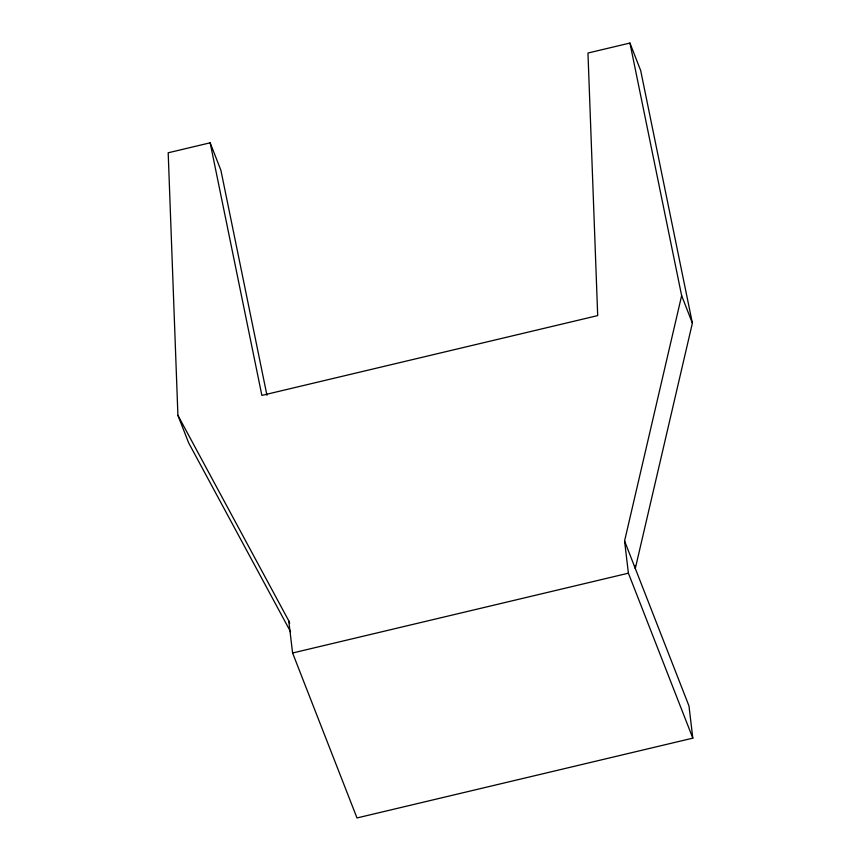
<?xml version="1.0" encoding="UTF-8"?>
<svg xmlns="http://www.w3.org/2000/svg" width="861" height="861" viewBox="0 0 861 861"><rect width="100%" height="100%" fill="white"/><g stroke="black" fill="none" stroke-linecap="round" stroke-linejoin="round"><path stroke-width="1.29" d="M177.915 415.357L288.747 620.803L292.589 652.993L356.992 817.95L692.814 738.146L628.401 573.189L624.569 540.999L681.643 295.657L629.94 43.05L587.966 53.027L597.695 315.6L261.873 395.403L210.159 142.808L168.186 152.784L177.915 415.357L188.645 442.845L290.566 631.759M629.94 43.05L640.681 70.537L692.384 323.144L635.3 568.486L634.987 565.817M292.589 652.993L628.401 573.189M681.643 295.657L692.384 323.144M624.569 540.999L688.972 705.945L692.814 738.146M210.159 142.808L220.9 170.295L266.953 395.274M288.747 620.803L289.726 623.299"/></g></svg>
